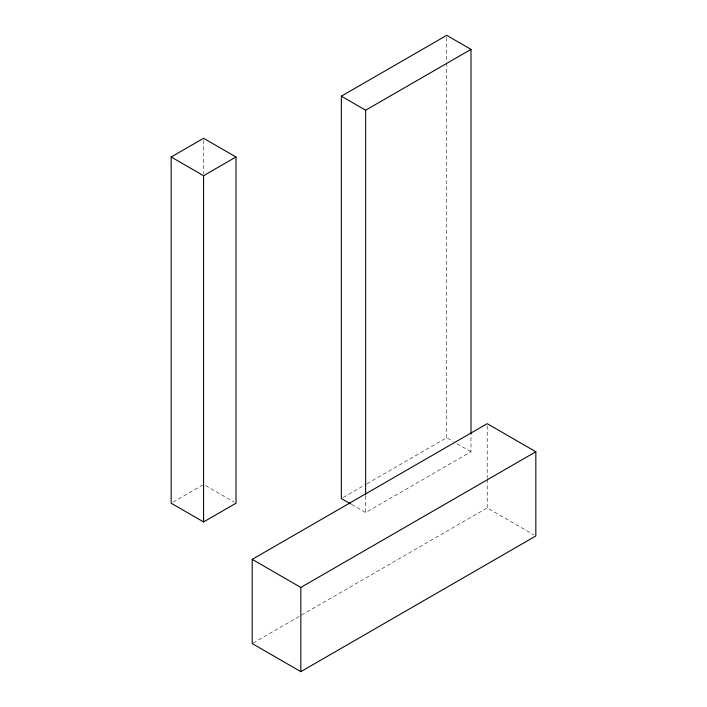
<?xml version="1.0" encoding="UTF-8"?>
<svg xmlns="http://www.w3.org/2000/svg" width="707" height="707" viewBox="0 0 707 707"><rect width="100%" height="100%" fill="white"/><g stroke="black" fill="none" stroke-linecap="round" stroke-linejoin="round"><path stroke-width="0.53" stroke-dasharray="3.54 2.65" d="M173.074 502.12L202.626 485.055M343.24 497.445L366.023 484.295M366.968 483.747L446.691 437.721L453.24 441.495M351.626 504.48L365.652 512.575L471.003 451.755L471.003 435.22M253.159 643.025L487.211 507.9L533.926 534.872M456.978 443.66L471.003 451.755M205.49 485.603L234.088 502.12M487.211 425.87L487.211 478.365M487.211 479.461L487.211 507.9M446.691 37.551L446.691 61.809M446.691 62.905L446.691 437.721M365.652 496.04L365.652 512.575M203.581 140.49L203.581 173.569"/><path stroke-width="1.06" d="M171.165 156.998L203.581 138.28L235.997 156.998L235.997 503.216L203.581 521.934L171.165 503.216L171.165 156.998L203.581 175.707L235.997 156.998M350.699 503.941L341.348 498.541L341.348 96.17L446.691 35.35L471.003 49.384L471.003 434.116M341.348 96.17L365.652 110.212L471.003 49.384M252.205 559.361L487.211 423.679L535.835 451.755L535.835 535.968L300.829 671.65L252.205 643.582L252.205 559.361L300.829 587.437L535.835 451.755M365.652 110.212L365.652 494.935M300.829 587.437L300.829 671.65M203.581 175.707L203.581 521.934"/></g></svg>
